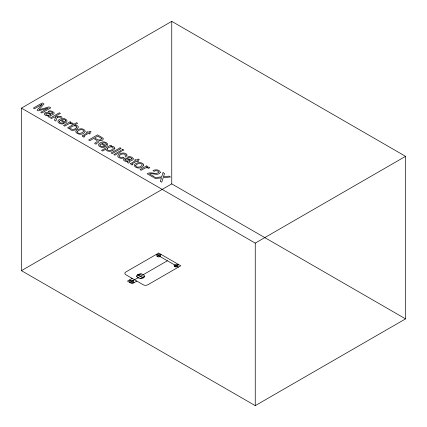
<?xml version="1.0" encoding="UTF-8"?>
<svg xmlns="http://www.w3.org/2000/svg" width="427" height="427" viewBox="0 0 427 427"><rect width="100%" height="100%" fill="white"/><g stroke="black" fill="none" stroke-linecap="round" stroke-linejoin="round"><path stroke-width="0.64" d="M21.446 108.127L171.75 21.35L405.554 156.335L405.554 318.873L255.25 405.65L21.446 270.665L21.446 108.127L255.25 243.112L405.554 156.335M21.446 270.665L171.75 183.888L405.554 318.873M157.285 256.558A1.991 1.153 0 0 0 160.616 256.045A1.991 1.153 0 0 0 158.177 254.636A1.991 1.153 0 0 0 157.285 256.558L161.043 254.391M132.156 278.388L127.465 281.099L132.156 283.811L136.853 281.099M136.656 276.333L140.814 273.931M129.808 282.455L167.384 260.764M140.408 278.505L144.572 276.104M174.659 266.592L178.417 264.425M156.346 254.391L178.417 267.137M137.793 274.593L143.429 277.844M129.338 280.016L134.035 282.727M255.25 243.112L255.25 405.65M171.75 21.35L171.75 183.888M127.022 155.054L126.013 156.592L124.956 155.978L125.511 155.15L125.357 154.718C123.536 153.058 120.435 154.168 119.149 155.962A1.889 1.089 0 0 0 119.405 156.832L121.263 157.478L122.949 157.136L124.006 157.75L122.57 158.209A3.144 1.815 0 0 1 120.563 158.241C112.125 155.796 125.074 149.909 127.022 155.054M82.256 135.962L83.831 137.2L84.69 136.704L83.932 136.213L84.156 135.818L88.389 133.379L89.424 133.977L90.31 133.459L89.275 132.861L91.084 131.82L89.985 131.185L88.175 132.226L87.3 131.719L86.409 132.237L87.284 132.744L82.256 135.962M130.47 163.797L132.05 165.041L132.909 164.544L132.151 164.053L132.375 163.658L136.608 161.214L137.638 161.812L138.529 161.299L137.494 160.701L139.303 159.655L138.204 159.02L136.394 160.066L135.514 159.559L134.628 160.072L135.503 160.579L130.47 163.797M59.252 121.498C59.449 123.125 61.83 123.302 63.1 122.885L64.167 123.504C60.869 125.405 54.362 121.353 60.223 119.117C63.041 116.801 70.562 120.558 65.117 123.061L60.372 120.318L59.252 121.498M99.897 144.966C100.089 146.589 102.469 146.765 103.74 146.349L104.812 146.968C101.509 148.868 95.002 144.817 100.863 142.581C103.681 140.264 111.201 144.022 105.763 146.525L101.012 143.782L99.897 144.966M52.702 112.92L52.67 113.278C50.279 115.012 47.173 110.593 44.621 113.059C43.079 115.098 47.055 116.048 48.513 115.818L48.102 116.277L48.523 116.977L49.383 117.35L50.183 116.881C47.84 115.786 54.09 114.943 54.245 113.246L54.186 112.925C52.911 111.095 50.119 110.225 48.118 111.383L49.132 111.97L50.973 111.762L52.702 112.92M131.922 158.652L131.89 159.015C129.498 160.749 126.392 156.325 123.841 158.796C122.293 160.835 126.275 161.785 127.732 161.555L127.321 162.009L127.742 162.714L128.602 163.082L129.402 162.618C127.059 161.523 133.309 160.68 133.464 158.983L133.405 158.663C132.13 156.832 129.338 155.962 127.337 157.12L128.351 157.707L130.192 157.499L131.922 158.652M77.106 131.713L77.068 132.039C78.44 134.484 82.657 133.256 83.697 131.105L83.35 130.39L82.374 129.813A2.098 1.212 0 0 0 80.671 129.659L78.381 130.454L77.106 131.713M135.663 165.521L135.621 165.841C136.992 168.291 141.209 167.064 142.25 164.907L141.908 164.192L140.926 163.621A2.098 1.212 0 0 0 139.223 163.461L136.934 164.262L135.663 165.521M103.243 138.887L102.816 139.853L101.38 140.675L98.813 140.809L98.792 141.961L96.395 143.595L96.038 144.251L94.559 143.397L97.153 141.567L97.329 140.782L93.673 138.481L89.857 140.68L88.656 139.987L97.543 134.857L102.512 137.809L103.243 138.887M76.817 127.032C75.979 129.2 72.03 130.465 70.476 128.308L70.455 127.913C71.539 125.89 75.51 124.727 76.817 127.032M69.441 127.94C70.631 134.516 85.064 125.826 74.362 125.159L77.586 123.296L76.529 122.688L67.605 127.838L68.614 128.415L69.441 127.94M85.149 131.228C82.155 138.492 68.64 130.646 80.671 128.799A3.784 2.183 0 0 1 83.142 129.178L84.418 129.899L85.149 131.228M143.702 165.035C140.713 172.3 127.193 164.448 139.223 162.602A3.784 2.183 0 0 1 141.695 162.981L142.97 163.706L143.702 165.035M45.806 113.747L45.742 114.078C46.853 115.68 49.473 115.557 50.898 114.383L47.552 113.219L45.806 113.747M125.026 159.484L124.962 159.815C126.072 161.417 128.692 161.294 130.118 160.12L126.771 158.956L125.026 159.484M65.774 120.734L64.867 121.914L61.264 119.838C62.63 119.133 65.128 119.021 65.774 120.734M106.414 144.198L105.506 145.377L101.909 143.301C103.27 142.597 105.768 142.485 106.414 144.198M101.551 138.818C100.083 141.561 96.337 139.074 94.677 137.9L97.714 136.149L101.162 138.193L101.551 138.818M160.387 172.289C158.326 176.426 152.823 172.77 149.434 173.89L154.168 176.623L153.138 177.216L147.187 173.784C150.71 171.195 155.204 174.894 158.593 172.593L158.577 171.601L157.44 170.875L155.615 170.736L154.099 171.318L152.994 170.677C155.209 169.231 159.506 169.455 160.387 172.289M114.852 148.425C113.459 151.398 108.164 152.599 105.96 149.861L105.939 149.124L102.629 151.041L101.535 150.411L110.572 145.191L111.634 145.804L110.774 146.301C112.285 146.162 114.724 146.552 114.852 148.425M163.039 172.668L161.689 176.89L153.95 177.685L155.401 178.523L161.518 177.835L160.258 181.331L161.753 182.19L163.183 177.755L170.501 176.975L169.065 176.148L163.413 176.81L164.544 173.538L163.039 172.668M57.261 117.179L55.825 121.033L54.432 120.233L55.681 117.174L53.93 117.131L51.496 118.535L50.45 117.932L59.342 112.797L60.388 113.406L55.227 116.384L60.773 116.406L62.166 117.211L57.261 117.179M107.129 148.649L106.974 149.429C108.565 151.478 112.152 150.309 113.315 148.361L113.304 147.966C111.805 145.911 108.586 147.101 107.129 148.649M41.99 104.391L37.048 110.193L38.238 110.881L48.272 108.015L40.752 112.333L41.894 112.99L50.786 107.86L49.078 106.873L39.028 109.75L43.986 103.937L42.262 102.939L33.375 108.074L34.523 108.736L41.99 104.391M70.076 121.78L63.596 125.522L64.685 126.146L69.174 123.686L71.01 123.627L72.195 124.193L73.343 123.531L72.296 123.029L69.991 123.024L71.112 122.373L70.076 121.78M120.019 147.833L111.127 152.962L112.221 153.592L121.108 148.457L120.019 147.833M120.302 150.811L113.854 154.537L114.959 155.177L121.412 151.452L120.302 150.811M122.741 149.402L121.508 150.117L122.613 150.752L123.851 150.042L122.741 149.402M146.541 165.927L140.061 169.668L141.15 170.293L145.639 167.832L147.475 167.774L148.66 168.345L149.808 167.678L148.761 167.176L146.456 167.17L147.577 166.525L146.541 165.927M158.695 253.035L125.821 272.015A3.32 1.916 0 0 0 125.821 274.726L143.189 284.756A3.32 1.916 0 0 0 147.886 284.756L180.765 265.781L158.695 253.035M141.641 273.995L140.611 273.915A3.987 2.3 0 0 0 136.629 276.216L137.793 277.844L140.611 278.516A3.987 2.3 0 0 0 144.598 276.216L143.429 274.593L141.641 273.995M175.075 266.774A1.991 1.153 0 0 0 178.064 265.781A1.991 1.153 0 0 0 175.075 264.783A1.991 1.153 0 0 0 175.075 266.774M130.694 282.364A1.991 1.153 0 0 0 133.683 281.372A1.991 1.153 0 0 0 130.694 280.374A1.991 1.153 0 0 0 130.694 282.364"/></g></svg>
